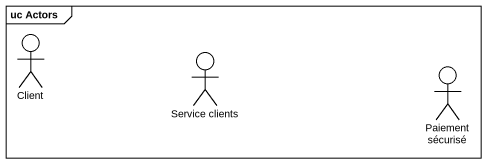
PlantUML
@startuml
mainframe uc Actors
actor Client
actor "Service clients" as Service_clients
actor "Paiement sécurisé" as Paiement_sécurisé
@enduml
